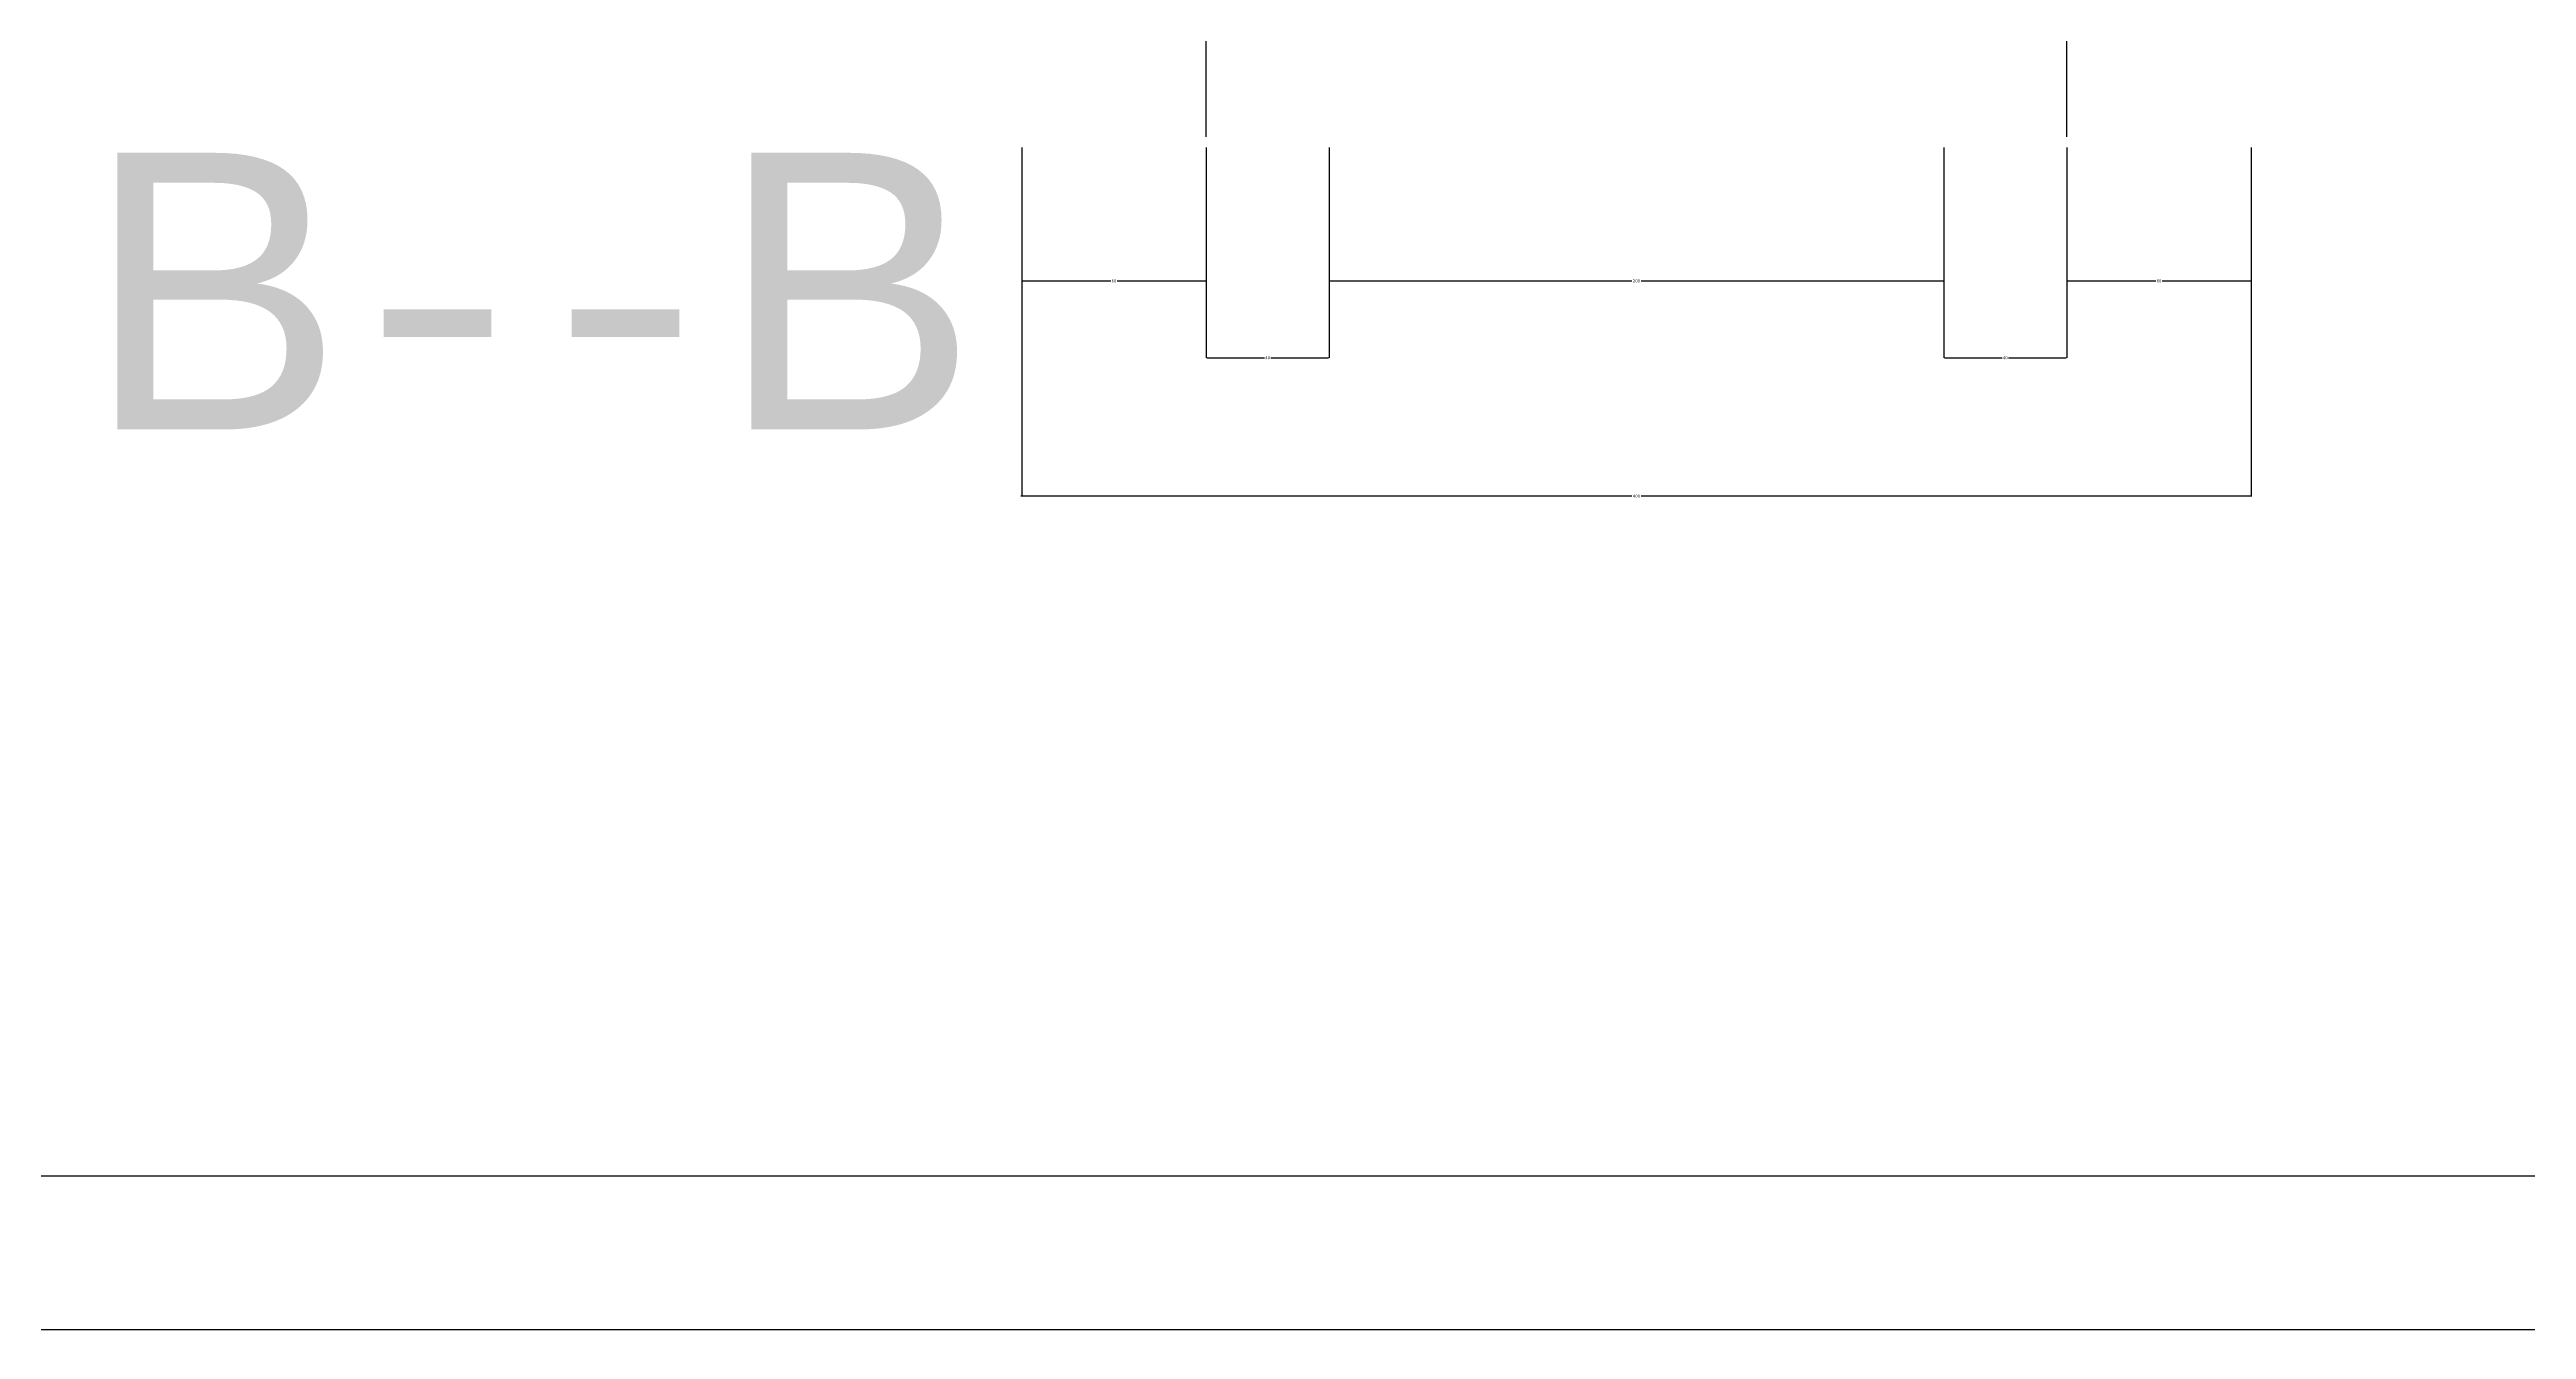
# Model space of a CAD drawing. Header units: metres. Extents: x 4231 to 8749, y -8456 to -5486.
# Drawn here: x 6778 to 7584, y -8456 to -8040 of the extents above; entities that cross this region are included whole.
import ezdxf

# ---------------------------------------------------------------- set-up
doc = ezdxf.new("R2010")
doc.units = ezdxf.units.M
for name, color, linetype in [('ASHADE', 1, 'Continuous'), ('图层1', 8, 'Continuous'), ('图框', 5, 'Continuous'), ('轴线', 6, 'Continuous')]:
    doc.layers.add(name, color=color, linetype=linetype)
doc.dimstyles.get("Standard").update_dxf_attribs({"dimtxt": 2.5, "dimasz": 2.5, "dimexe": 1.25, "dimexo": 0.625, "dimtad": 1, "dimcen": 2.5, "dimazin": 3, "dimtfac": 1, "dimtmove": 0, "dimatfit": 3})

# ---------------------------------------------------------------- blocks, each defined once
blk = doc.blocks.new('_CLOSEDFILLED')
at = {"color": 0, "linetype": 'BYBLOCK'}
blk.add_solid([(-1, 0.2), (0, 0), (-1, -0.2)], dxfattribs=at)
blk = doc.blocks.new('*D37')
for p, q in [((7094.22, -8071.76), (7094.22, -8185.11)), ((7494.22, -8071.76), (7494.22, -8185.11)), ((7292.72, -8185.11), (7093.97, -8185.11)), ((7494.47, -8185.11), (7295.72, -8185.11))]:
    blk.add_line(p, q)
at = {"layer": 'Defpoints'}
for p in [(7094.22, -8071.76), (7494.22, -8071.76), (7494.22, -8185.11)]:
    blk.add_point(p, dxfattribs=at)
at = {"xscale": 0.25, "yscale": 0.25}
blk.add_blockref('_CLOSEDFILLED', (7094.22, -8185.11), dxfattribs=at)
at = {"xscale": 0.25, "yscale": 0.25, "rotation": 180}
blk.add_blockref('_CLOSEDFILLED', (7494.22, -8185.11), dxfattribs=at)
at = {"insert": (7294.22, -8185.11), "char_height": 1, "attachment_point": 5}
blk.add_mtext('400', dxfattribs=at)
blk = doc.blocks.new('*D38')
for p, q in [((7434.22, -8071.76), (7434.22, -8115.11)), ((7494.22, -8071.76), (7494.22, -8115.11)), ((7434.47, -8115.11), (7463.22, -8115.11)), ((7465.22, -8115.11), (7493.97, -8115.11))]:
    blk.add_line(p, q)
at = {"layer": 'Defpoints'}
for p in [(7434.22, -8071.76), (7494.22, -8071.76), (7434.22, -8115.11)]:
    blk.add_point(p, dxfattribs=at)
at = {"xscale": 0.25, "yscale": 0.25, "rotation": 180}
blk.add_blockref('_CLOSEDFILLED', (7434.22, -8115.11), dxfattribs=at)
at = {"xscale": 0.25, "yscale": 0.25}
blk.add_blockref('_CLOSEDFILLED', (7494.22, -8115.11), dxfattribs=at)
at = {"insert": (7464.22, -8115.11), "char_height": 1, "attachment_point": 5}
blk.add_mtext('60', dxfattribs=at)
blk = doc.blocks.new('*D39')
for p, q in [((7394.22, -8071.76), (7394.22, -8140.11)), ((7434.22, -8071.76), (7434.22, -8140.11)), ((7394.47, -8140.11), (7413.22, -8140.11)), ((7415.22, -8140.11), (7433.97, -8140.11))]:
    blk.add_line(p, q)
at = {"layer": 'Defpoints'}
for p in [(7394.22, -8071.76), (7434.22, -8071.76), (7394.22, -8140.11)]:
    blk.add_point(p, dxfattribs=at)
at = {"xscale": 0.25, "yscale": 0.25, "rotation": 180}
blk.add_blockref('_CLOSEDFILLED', (7394.22, -8140.11), dxfattribs=at)
at = {"xscale": 0.25, "yscale": 0.25}
blk.add_blockref('_CLOSEDFILLED', (7434.22, -8140.11), dxfattribs=at)
at = {"insert": (7414.22, -8140.11), "char_height": 1, "attachment_point": 5}
blk.add_mtext('40', dxfattribs=at)
blk = doc.blocks.new('*D40')
for p, q in [((7194.22, -8071.76), (7194.22, -8115.11)), ((7394.22, -8071.76), (7394.22, -8115.11)), ((7194.47, -8115.11), (7292.72, -8115.11)), ((7295.72, -8115.11), (7393.97, -8115.11))]:
    blk.add_line(p, q)
at = {"layer": 'Defpoints'}
for p in [(7194.22, -8071.76), (7394.22, -8071.76), (7194.22, -8115.11)]:
    blk.add_point(p, dxfattribs=at)
at = {"xscale": 0.25, "yscale": 0.25, "rotation": 180}
blk.add_blockref('_CLOSEDFILLED', (7194.22, -8115.11), dxfattribs=at)
at = {"xscale": 0.25, "yscale": 0.25}
blk.add_blockref('_CLOSEDFILLED', (7394.22, -8115.11), dxfattribs=at)
at = {"insert": (7294.22, -8115.11), "char_height": 1, "attachment_point": 5}
blk.add_mtext('200', dxfattribs=at)
blk = doc.blocks.new('*D41')
for p, q in [((7154.22, -8071.76), (7154.22, -8140.11)), ((7194.22, -8071.76), (7194.22, -8140.11)), ((7154.47, -8140.11), (7173.22, -8140.11)), ((7175.22, -8140.11), (7193.97, -8140.11))]:
    blk.add_line(p, q)
at = {"layer": 'Defpoints'}
for p in [(7154.22, -8071.76), (7194.22, -8071.76), (7154.22, -8140.11)]:
    blk.add_point(p, dxfattribs=at)
at = {"xscale": 0.25, "yscale": 0.25, "rotation": 180}
blk.add_blockref('_CLOSEDFILLED', (7154.22, -8140.11), dxfattribs=at)
at = {"xscale": 0.25, "yscale": 0.25}
blk.add_blockref('_CLOSEDFILLED', (7194.22, -8140.11), dxfattribs=at)
at = {"insert": (7174.22, -8140.11), "char_height": 1, "attachment_point": 5}
blk.add_mtext('40', dxfattribs=at)
blk = doc.blocks.new('*D42')
for p, q in [((7094.22, -8071.76), (7094.22, -8115.11)), ((7154.22, -8071.76), (7154.22, -8115.11)), ((7094.47, -8115.11), (7123.22, -8115.11)), ((7125.22, -8115.11), (7153.97, -8115.11))]:
    blk.add_line(p, q)
at = {"layer": 'Defpoints'}
for p in [(7094.22, -8071.76), (7154.22, -8071.76), (7094.22, -8115.11)]:
    blk.add_point(p, dxfattribs=at)
at = {"xscale": 0.25, "yscale": 0.25, "rotation": 180}
blk.add_blockref('_CLOSEDFILLED', (7094.22, -8115.11), dxfattribs=at)
at = {"xscale": 0.25, "yscale": 0.25}
blk.add_blockref('_CLOSEDFILLED', (7154.22, -8115.11), dxfattribs=at)
at = {"insert": (7124.22, -8115.11), "char_height": 1, "attachment_point": 5}
blk.add_mtext('60', dxfattribs=at)

msp = doc.modelspace()

# ---------------------------------------------------------------- linework, layer by layer
at = {"layer": '图层1'}
msp.add_line((4230.81, -8456.21), (8748.67, -8456.21), dxfattribs=at)
at = {"layer": '图框'}
msp.add_line((4280.81, -8406.21), (8698.67, -8406.21), dxfattribs=at)
at = {"layer": '轴线'}
for p, q in [((7154.22, -8068.3), (7154.22, -7739.68)), ((7434.22, -8068.3), (7434.22, -7739.68))]:
    msp.add_line(p, q, dxfattribs=at)

# ---------------------------------------------------------------- texts
at = {"layer": 'ASHADE', "insert": (6789.65, -8073.44), "char_height": 90, "attachment_point": 1}
msp.add_mtext('{\\fArial|b0|i0|c0|p32;B}--{\\fArial|b0|i0|c0|p32;B}', dxfattribs=at)

# ---------------------------------------------------------------- dimensions: what is measured, and where the dimension line sits
for base, p1, p2, picture, middle in [((7494.22, -8185.11), (7494.22, -8071.76), (7094.22, -8071.76), '*D37', (7294.22, -8185.11)), ((7094.22, -8115.11), (7094.22, -8071.76), (7154.22, -8071.76), '*D42', (7124.22, -8115.11)), ((7154.22, -8140.11), (7154.22, -8071.76), (7194.22, -8071.76), '*D41', (7174.22, -8140.11)), ((7194.22, -8115.11), (7194.22, -8071.76), (7394.22, -8071.76), '*D40', (7294.22, -8115.11)), ((7394.22, -8140.11), (7394.22, -8071.76), (7434.22, -8071.76), '*D39', (7414.22, -8140.11)), ((7434.22, -8115.11), (7434.22, -8071.76), (7494.22, -8071.76), '*D38', (7464.22, -8115.11))]:
    dim = msp.add_linear_dim(base=base, p1=p1, p2=p2, dimstyle='Standard')
    dim.commit()
    dim.dimension.update_dxf_attribs({"geometry": picture, "text_midpoint": middle})

doc.saveas('drawing.dxf')
